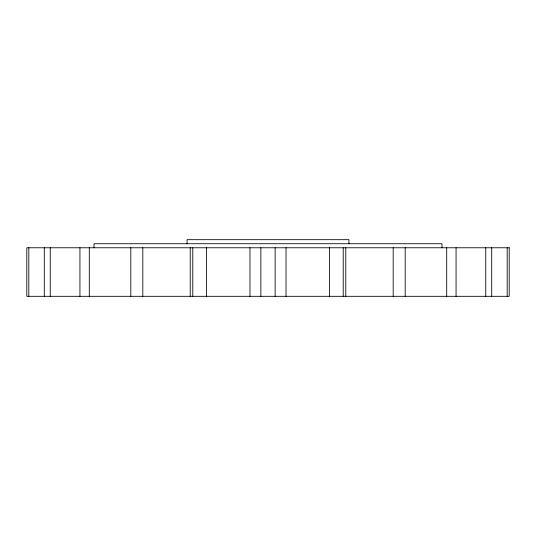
<?xml version="1.0" encoding="UTF-8"?>
<svg xmlns="http://www.w3.org/2000/svg" width="536" height="536" viewBox="0 0 536 536"><rect width="100%" height="100%" fill="white"/><g stroke="black" fill="none" stroke-linecap="round" stroke-linejoin="round"><path stroke-width="0.8" d="M507.17 247.773L507.17 296.321M491.693 247.773L491.693 296.321M485.757 247.773L485.757 296.321M456.062 247.773L456.062 296.321M446.709 247.773L446.709 296.321M441.979 247.773L441.979 243.726L94.021 243.726L94.021 247.773M405.196 247.773L405.196 296.321M393.183 247.773L393.183 296.321M348.923 243.8L348.923 239.679L187.077 239.679L187.077 243.8M345.767 247.773L345.767 296.321M343.214 247.773L343.214 296.321M329.513 247.773L329.513 296.321M286.03 247.773L286.03 296.321M275.142 247.773L275.142 296.321M260.858 247.773L260.858 296.321M249.97 247.773L249.97 296.321M206.487 247.773L206.487 296.321M192.786 247.773L192.786 296.321M190.233 247.773L190.233 296.321M142.817 247.773L142.817 296.321M130.804 247.773L130.804 296.321M89.291 247.773L89.291 296.321M79.938 247.773L79.938 296.321M50.243 247.773L50.243 296.321M44.307 247.773L44.307 296.321M28.83 247.773L28.83 296.321M509.2 247.773L26.8 247.773L26.8 296.321L509.2 296.321L509.2 247.773"/></g></svg>
